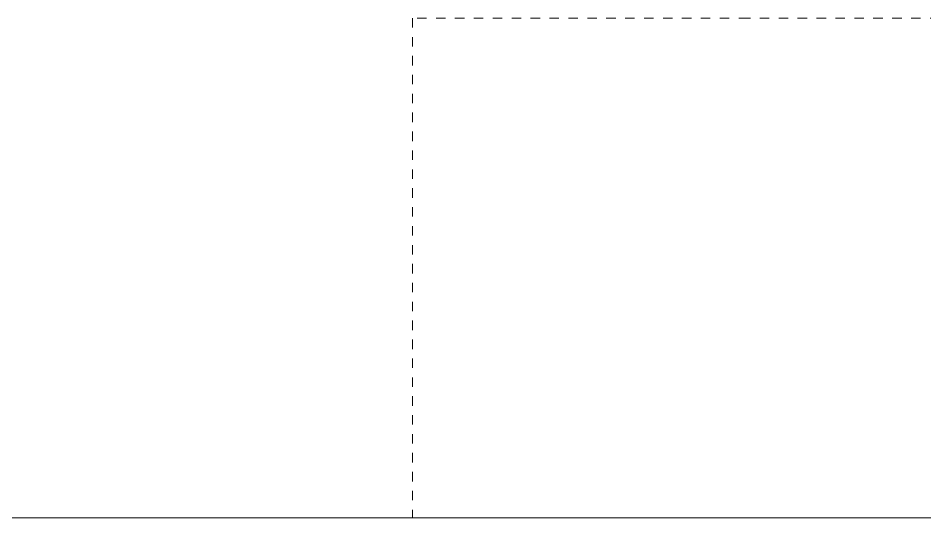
# Model space of a CAD drawing. Header units: inches. Extents: x -4 to 147, y -1 to 99.
# Drawn here: x 55 to 64.58, y 53.83 to 59.12 of the extents above; entities that cross this region are included whole.
import ezdxf

# ---------------------------------------------------------------- set-up
doc = ezdxf.new("R2010")
doc.units = ezdxf.units.IN
doc.linetypes.add('HIDDEN', pattern=[1.905, 1.27, -0.635])
doc.layers.add('ZANO_R', color=7, linetype='Continuous', lineweight=0)
doc.layers.add('ZANO_R_przerywana', color=250, linetype='HIDDEN', lineweight=0)

msp = doc.modelspace()

# ---------------------------------------------------------------- linework, layer by layer
at = {"layer": 'ZANO_R'}
for q in [(15.46606, 53.8301), (74.13361, 53.8301)]:
    msp.add_line((62.71631, 53.8301), q, dxfattribs=at)
at = {"layer": 'ZANO_R_przerywana', "ltscale": 0.05}
for p, q in [((62.71623, 59.11641), (59.16679, 59.11641)), ((59.16679, 59.11641), (59.16679, 53.8301)), ((73.73983, 59.11641), (62.71623, 59.11641))]:
    msp.add_line(p, q, dxfattribs=at)

doc.saveas('drawing.dxf')
